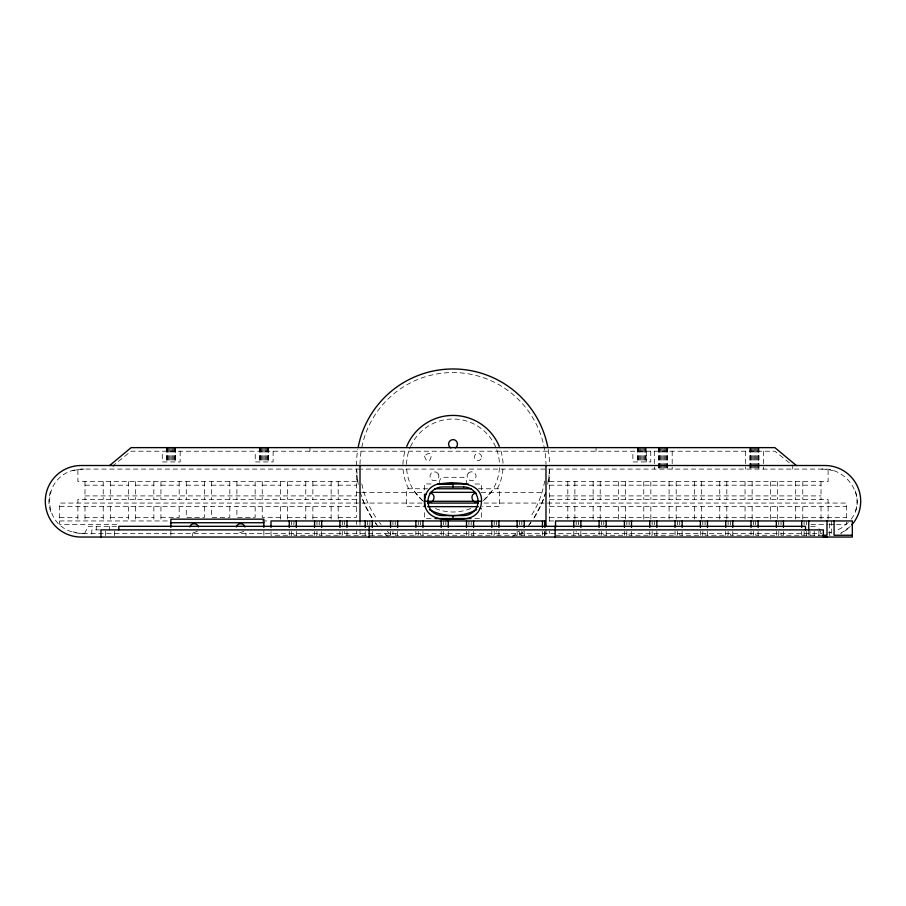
<?xml version="1.0" encoding="UTF-8"?>
<svg xmlns="http://www.w3.org/2000/svg" width="906" height="906" viewBox="0 0 906 906"><rect width="100%" height="100%" fill="white"/><g stroke="black" fill="none" stroke-linecap="round" stroke-linejoin="round"><path stroke-width="0.68" stroke-dasharray="4.53 3.4" d="M502.898 469.093L502.83 470.429A50.068 50.068 0 0 1 499.263 484.676L497.326 488.764M548.198 481.698A96.557 96.557 0 0 0 549.093 474.982L549.387 469.093M547.7 484.359L549.093 474.982M545.706 492.343L541.924 503.068L533.283 519.161A96.557 96.557 0 0 0 545.401 493.544M84.643 533.464L88.21 526.318L116.749 526.318M851.164 519.161C867.948 498.232 846.906 467.043 821.765 469.093L361.403 469.093M491.652 491.346L483.215 500.803M530.871 522.422L527.643 526.771A96.557 96.557 0 0 0 530.961 522.49M523.306 531.55L517.7 537.043M848.344 522.502L841.414 528.039L835.298 531.018M512.377 537.043L518.753 531.267M197.281 531.267L194.122 532.569L190.962 531.267M243.771 531.267L240.611 532.569L237.451 531.267M360.01 469.093L84.235 469.093C38.086 468.402 38.086 534.155 84.235 533.464L821.765 533.464M356.443 481.607L77.893 481.607L77.893 469.625M549.557 481.607L828.107 481.607L828.107 469.625M474.982 484.008L481.607 484.008L481.607 491.981M84.983 485.186L103.216 485.186M110.306 485.186L128.539 485.186M135.628 485.186L153.861 485.186M160.951 485.186L179.184 485.186M186.262 485.186L204.507 485.186M211.585 485.186L229.83 485.186M236.908 485.186L255.152 485.186M262.23 485.186L280.475 485.186M287.553 485.186L305.798 485.186M312.876 485.186L331.12 485.186M338.198 485.186L356.443 485.186M549.557 485.186L821.017 485.186M427.643 488.764L406.511 488.764L406.511 506.647L424.506 506.647M478.357 488.764L499.489 488.764L499.489 506.647L482.581 506.647M356.443 492.343L360.01 492.343M361.698 492.343L424.823 492.343M481.177 492.343L544.302 492.343M84.983 495.91L356.443 495.91M549.557 495.91L821.017 495.91M356.443 499.489L77.893 499.489L77.893 503.068M549.557 499.489L828.107 499.489L828.107 503.068M422.003 503.068L59.66 503.068L59.66 524.404L117.599 524.427M483.997 503.068L846.34 503.068L846.34 520.95M59.66 506.647L356.443 506.647M549.557 506.647L846.34 506.647M59.66 517.371L77.893 517.371M84.983 517.371L103.216 517.371M110.306 517.371L128.539 517.371M135.628 517.371L153.861 517.371M160.951 517.371L179.184 517.371L179.184 506.647M280.475 517.371L262.23 517.371L262.23 506.647M287.553 517.371L305.798 517.371M312.876 517.371L331.12 517.371M338.198 517.371L356.443 517.371L356.443 469.093M549.557 517.371L846.34 517.371M431.086 518.549L424.529 518.549L424.529 509.251M474.982 518.549L481.607 518.549L481.607 507.926M59.66 520.95L169.365 520.95M262.23 520.95L269.252 520.95M549.557 520.95L553.77 520.95M811.063 524.415L827.993 524.415M829.409 524.404L835.049 524.404M836.465 524.404L846.34 524.404L846.34 522.105M810.711 526.318L817.79 526.318M100.045 529.885L91.789 529.885L91.789 537.043M366.273 535.253L344.574 535.253L344.574 531.358M369.897 535.253L392.944 535.253L392.944 531.358M555.537 535.253L576.182 535.253L576.182 531.358M822.784 535.253L781.029 535.253L781.029 531.358M431.086 483.963L424.529 483.929L424.529 493.272M422.785 500.803L414.348 491.346M387.247 531.267L393.623 537.043M388.3 537.043L382.694 531.55M375.129 522.422L376.749 524.597M818.979 528.696L821.357 533.464M408.674 488.764L406.737 484.676A50.068 50.068 0 0 1 403.17 470.429L403.102 469.093M360.294 492.343L364.076 503.068L372.717 519.161A96.557 96.557 0 0 1 361.415 496.126M356.613 469.093L357.893 481.675M831.674 520.95L831.674 535.253L829.409 535.253L829.409 520.95M828.107 506.647L828.107 520.95M821.017 481.607L821.017 499.489M821.017 506.647L821.017 520.95M818.899 531.086L818.899 537.043M814.211 531.086L814.211 535.854M809.953 531.086L809.953 537.043M808.764 531.358L808.764 535.253M806.351 520.95L806.351 524.846M806.351 531.358L806.351 535.253M804.086 520.95L804.086 524.846M804.086 531.358L804.086 535.253M802.784 481.607L802.784 499.489M802.784 506.647L802.784 520.95M801.674 531.358L801.674 535.253M795.695 481.607L795.695 499.489M795.695 506.647L795.695 520.95M792.75 469.093L792.75 465.514L774.868 451.211L131.132 451.211L113.25 465.514L113.25 469.093M783.441 531.358L783.441 535.253M781.029 520.95L781.029 524.846M778.764 520.95L778.764 524.846M778.764 531.358L778.764 535.253L755.706 535.253L755.706 531.358M777.461 481.607L777.461 499.489M777.461 506.647L777.461 520.95M776.351 531.358L776.351 535.253M770.372 481.607L770.372 499.489M770.372 506.647L770.372 520.95M763.373 451.211L763.373 469.093M758.911 447.632L758.911 469.093M758.752 447.632L758.752 469.093M758.311 447.632L758.311 469.093M758.118 531.358L758.118 535.253M757.597 447.632L757.597 469.093M756.669 447.632L756.669 469.093M755.706 520.95L755.706 524.846M755.593 447.632L755.593 469.093M754.438 447.632L754.438 469.093M753.441 520.95L753.441 524.846M753.441 531.358L753.441 535.253L730.383 535.253L730.383 531.358M753.282 447.632L753.282 469.093M752.195 447.632L752.195 469.093M752.139 481.607L752.139 499.489M752.139 506.647L752.139 520.95M751.278 447.632L751.278 469.093M751.029 531.358L751.029 535.253M750.564 447.632L750.564 469.093M750.123 447.632L750.123 469.093M749.964 447.632L749.964 469.093M745.491 451.211L745.491 469.093M745.049 481.607L745.049 499.489M745.049 506.647L745.049 520.95M732.795 531.358L732.795 535.253M730.383 520.95L730.383 524.846M728.118 520.95L728.118 524.846M728.118 531.358L728.118 535.253L705.061 535.253L705.061 531.358M726.816 481.607L726.816 499.489M726.816 506.647L726.816 520.95M725.706 531.358L725.706 535.253M719.738 481.607L719.738 499.489M719.738 506.647L719.738 520.95M707.473 531.358L707.473 535.253M705.061 520.95L705.061 524.846M702.796 520.95L702.796 524.846M702.796 531.358L702.796 535.253L679.738 535.253L679.738 531.358M701.493 481.607L701.493 499.489M701.493 506.647L701.493 520.95M700.383 531.358L700.383 535.253M694.415 481.607L694.415 499.489M694.415 506.647L694.415 520.95M682.15 531.358L682.15 535.253M679.738 520.95L679.738 524.846M677.473 520.95L677.473 524.846M677.473 531.358L677.473 535.253L654.415 535.253L654.415 531.358M676.17 481.607L676.17 499.489M676.17 506.647L676.17 520.95M675.061 531.358L675.061 535.253M672.184 451.211L672.184 469.093M669.092 481.607L669.092 499.489M669.092 506.647L669.092 520.95M667.711 447.632L667.552 469.093M667.11 447.632L667.11 469.093M666.397 447.632L666.397 469.093M665.48 447.632L665.48 469.093M664.392 447.632L664.392 469.093M663.237 447.632L663.237 469.093M662.082 447.632L662.082 469.093M661.006 447.632L661.006 469.093M660.078 447.632L660.078 469.093M659.364 447.632L659.364 469.093M658.922 447.632L658.922 469.093M658.764 447.632L658.764 469.093M656.827 531.358L656.827 535.253M654.415 520.95L654.415 524.846M654.302 451.211L654.302 469.093M652.15 520.95L652.15 524.846M652.15 531.358L652.15 535.253L629.092 535.253L629.092 531.358M650.757 451.211L650.757 461.935L632.875 461.935L632.875 451.211M650.848 481.607L650.848 499.489M650.848 506.647L650.848 520.95M649.749 531.358L649.749 535.253M646.284 451.211L646.284 461.935M646.125 447.632L646.125 461.935M645.684 447.632L645.684 461.935M644.97 447.632L644.97 461.935M644.041 447.632L644.041 461.935M643.77 481.607L643.77 499.489M643.77 506.647L643.77 520.95M642.966 447.632L642.966 461.935M641.81 447.632L641.81 461.935M640.655 447.632L640.655 461.935M639.579 447.632L639.579 461.935M638.651 447.632L638.651 461.935M637.937 447.632L637.937 461.935M637.496 447.632L637.496 461.935M631.505 531.358L631.505 535.253M629.092 520.95L629.092 524.846M626.827 520.95L626.827 524.846M626.827 531.358L626.827 535.253L603.77 535.253L603.77 531.358M625.525 481.607L625.525 499.489M625.525 506.647L625.525 520.95M624.427 531.358L624.427 535.253M618.447 481.607L618.447 499.489M618.447 506.647L618.447 520.95M606.182 531.358L606.182 535.253M603.77 520.95L603.77 524.846M601.505 520.95L601.505 524.846M601.505 531.358L601.505 535.253L578.447 535.253L578.447 531.358M600.202 481.607L600.202 499.489M600.202 506.647L600.202 520.95M599.104 531.358L599.104 535.253M596.057 447.632L596.057 451.211M593.124 481.607L593.124 499.489M593.124 506.647L593.124 520.95M580.859 531.358L580.859 535.253M578.447 520.95L578.447 524.846M576.182 520.95L576.182 524.846M574.88 481.607L574.88 499.489M574.88 506.647L574.88 520.95M573.781 531.358L573.781 535.253M567.802 481.607L567.802 499.489M567.802 506.647L567.802 520.95M549.557 469.093L549.557 524.529M549.557 530.916L549.557 533.464M545.99 529.885L545.99 535.854M544.88 531.358L544.88 535.253L496.499 535.253L496.499 531.358M544.812 531.675L544.812 535.706M542.468 531.358L542.468 535.253M524.234 531.358L524.234 535.253M521.822 520.95L521.822 524.846M521.822 531.358L521.822 535.253M519.557 520.95L519.557 524.846M519.557 531.358L519.557 535.253M517.145 531.358L517.145 535.253M498.912 531.358L498.912 535.253M496.499 520.95L496.499 524.846M494.234 520.95L494.234 524.846M494.234 531.358L494.234 535.253L471.177 535.253L471.177 531.358M491.822 531.358L491.822 535.253M473.589 531.358L473.589 535.253M471.177 520.95L471.177 524.846M468.912 520.95L468.912 524.846M468.912 531.358L468.912 535.253L445.854 535.253L445.854 531.358M466.511 531.358L466.511 535.253M448.266 531.358L448.266 535.253M445.854 520.95L445.854 524.846M443.589 520.95L443.589 524.846M443.589 531.358L443.589 535.253L420.531 535.253L420.531 531.358M441.188 531.358L441.188 535.253M422.943 531.358L422.943 535.253M420.531 520.95L420.531 524.846M418.266 520.95L418.266 524.846M418.266 531.358L418.266 535.253L395.209 535.253L395.209 531.358M415.865 531.358L415.865 535.253M397.621 531.358L397.621 535.253M395.209 520.95L395.209 524.846M392.944 520.95L392.944 524.846M390.543 531.358L390.543 535.253M372.298 531.358L372.298 535.253M369.897 520.95L369.897 524.846M367.621 520.95L367.621 524.846M365.22 531.358L365.22 535.253M360.01 522.207L360.01 525.016M360.01 529.885L360.01 535.854M356.443 520.95L356.443 524.529M356.443 530.916L356.443 533.464M346.975 531.358L346.975 535.253M344.574 520.95L344.574 524.846M342.298 520.95L342.298 524.846M342.298 531.358L342.298 535.253L319.252 535.253L319.252 531.358M339.897 531.358L339.897 535.253M338.198 481.607L338.198 499.489M338.198 506.647L338.198 520.95M331.12 481.607L331.12 499.489M331.12 506.647L331.12 520.95M321.653 531.358L321.653 535.253M319.252 520.95L319.252 524.846M316.975 520.95L316.975 524.846M316.975 531.358L316.975 535.253L293.929 535.253L293.929 531.358M314.575 531.358L314.575 535.253M312.876 481.607L312.876 499.489M312.876 506.647L312.876 520.95M309.943 447.632L309.943 451.211M305.798 481.607L305.798 499.489M305.798 506.647L305.798 520.95M296.33 531.358L296.33 535.253M293.929 520.95L293.929 524.846M291.664 520.95L291.664 524.846M291.664 531.358L291.664 535.253L271.007 535.253L271.007 531.358M289.252 531.358L289.252 535.253M287.553 481.607L287.553 499.489M287.553 506.647L287.553 520.95M280.475 481.607L280.475 499.489M280.475 506.647L280.475 520.95M273.125 451.211L273.125 461.935L255.243 461.935L255.243 451.211M268.663 447.632L268.663 461.935M268.504 447.632L268.504 461.935M268.063 447.632L268.063 461.935M267.349 447.632L267.349 461.935M266.421 447.632L266.421 461.935M265.345 447.632L265.345 461.935M264.19 447.632L264.19 461.935M263.861 530.78L263.861 535.854M263.034 447.632L263.034 461.935M262.23 481.607L262.23 499.489M261.959 447.632L261.959 461.935M261.03 447.632L261.03 461.935M260.316 447.632L260.316 461.935M259.875 447.632L259.875 461.935M259.716 447.632L259.716 461.935M255.152 481.607L255.152 499.489M255.152 506.647L255.152 517.371L236.908 517.371L236.908 506.647M245.979 533.464L245.979 535.854M236.908 481.607L236.908 499.489M229.83 481.607L229.83 499.489M229.83 506.647L229.83 517.371L211.585 517.371L211.585 506.647M211.585 481.607L211.585 499.489M204.507 481.607L204.507 499.489M204.507 506.647L204.507 517.371L186.262 517.371L186.262 506.647M192.332 533.464L192.332 535.854M186.262 481.607L186.262 499.489M180.147 451.211L180.147 461.935L162.265 461.935L162.265 451.211M179.184 481.607L179.184 499.489M175.673 447.632L175.673 461.935M175.526 447.632L175.526 461.935M175.073 447.632L175.073 461.935M174.36 447.632L174.36 461.935M173.442 447.632L173.442 461.935M172.367 447.632L172.367 461.935M171.2 447.632L171.2 461.935M170.872 530.78L170.872 535.854M170.045 447.632L170.045 461.935M168.969 447.632L168.969 461.935M168.04 447.632L168.04 461.935M167.338 447.632L167.338 461.935M166.885 447.632L166.885 461.935M166.738 447.632L166.738 461.935M160.951 481.607L160.951 499.489M160.951 506.647L160.951 520.95M153.861 481.607L153.861 499.489M153.861 506.647L153.861 520.95M135.628 481.607L135.628 499.489M135.628 506.647L135.628 520.95M128.539 481.607L128.539 499.489M128.539 506.647L128.539 520.95M114.36 531.086L114.36 537.043M110.306 481.607L110.306 499.489M110.306 506.647L110.306 520.95M109.671 526.318L109.671 529.885M105.424 531.086L105.424 537.043M103.216 481.607L103.216 499.489M103.216 506.647L103.216 520.95M96.263 526.318L96.263 529.885M84.983 481.607L84.983 499.489M84.983 506.647L84.983 520.95M77.893 506.647L77.893 520.95M544.676 481.097A92.99 92.99 0 0 1 530.316 517.179M381.12 524.506A92.99 92.99 0 0 1 379.501 522.468M375.684 517.179A92.99 92.99 0 0 1 361.324 481.097M360.022 464.212A92.99 92.99 0 0 1 361.324 449.942M361.8 447.371A92.99 92.99 0 0 1 545.978 464.212M72.865 470.803A38.516 38.516 0 0 1 84.235 469.093M84.235 533.464A38.516 38.516 0 0 1 72.865 531.765M50.747 511.63A29.558 29.558 0 0 1 50.747 490.927M821.765 469.093A38.516 38.516 0 0 1 833.135 470.803M855.253 490.927A29.558 29.558 0 0 1 855.253 511.63M499.433 467.802A46.489 46.489 0 0 1 483.362 500.724M470.792 508.47A46.489 46.489 0 0 1 435.208 508.47M422.638 500.724A46.489 46.489 0 0 1 406.511 465.514M406.522 464.382A46.489 46.489 0 0 1 410.044 447.723M410.497 446.681A46.489 46.489 0 0 1 495.956 447.723M496.771 449.852A46.489 46.489 0 0 1 499.489 465.514M402.944 464.291A50.068 50.068 0 0 1 405.084 450.984M500.916 450.984A50.068 50.068 0 0 1 503.068 465.514M378.357 526.771A96.557 96.557 0 0 1 375.039 522.49M358.3 484.359A96.557 96.557 0 0 1 356.907 474.982M356.443 465.514A96.557 96.557 0 0 1 357.802 449.342M548.198 449.342A96.557 96.557 0 0 1 549.546 464.166M439.738 482.762A4.473 4.473 0 0 1 442.898 477.292L463.102 477.292A4.473 4.473 0 0 1 466.262 482.762M424.506 456.103C429.387 471.63 436.499 445.084 424.506 456.103M468.425 473.091L467.711 474.008A4.473 4.473 0 0 0 471.188 480.701A4.473 4.473 0 0 0 475.786 474.721A4.473 4.473 0 0 0 468.425 473.091M481.131 458.81L480.565 459.557A3.579 3.579 0 0 1 474.676 458.243A3.579 3.579 0 0 1 478.345 453.464A3.579 3.579 0 0 1 481.131 458.81M850.224 526.567L840.757 533.351A35.764 35.764 0 0 0 850.224 526.567M830.915 532.366L828.662 532.853A38.516 38.516 0 0 0 830.915 532.366M438.289 474.008L437.575 473.091A4.473 4.473 0 0 0 430.101 477.405L430.543 478.481A4.473 4.473 0 0 0 436.647 480.112A4.473 4.473 0 0 0 438.289 474.008"/><path stroke-width="1.36" d="M425.208 506.431L424.393 501.278L425.208 496.126M425.967 494.302C427.972 489.081 432.932 485.038 438.368 483.974C455.039 481.72 486.85 480.656 480.792 506.431L479.908 508.549M189.807 526.941C190.747 522.649 197.497 522.649 198.437 526.941M236.296 526.941C237.236 522.649 243.986 522.649 244.926 526.941M480.033 508.255C476.092 519.342 462.853 519.795 453 519.161C442.162 520.497 428.062 518.334 424.993 505.933M424.993 496.635L426.092 494.008M109.671 465.514L131.132 447.632L774.868 447.632L796.329 465.514M478.481 501.573C472.083 505.276 468.855 493.226 476.25 493.238M453 483.396L437.643 484.008L468.357 484.008M434.687 488.764L471.313 488.764M430.463 492.343L475.537 492.343M424.393 501.278L481.607 501.278M427.643 503.068L478.357 503.068M427.643 506.647L478.357 506.647M435.016 518.549L471.007 518.549M544.88 527.451L544.88 520.95L271.007 520.95L271.007 527.451M170.872 522.739L263.861 522.739M822.784 535.253L826.997 535.253L826.997 520.95M852.32 535.253L834.086 535.253L834.086 520.95M438.368 483.974L453 484.008L453 486.975M429.75 493.238C437.145 493.226 433.917 505.276 427.519 501.573M823.361 537.043L823.361 529.885L100.951 529.885L100.951 537.043M808.764 520.95L808.764 530.055M805.479 529.885L805.479 526.318L118.833 526.318L118.833 529.885M801.674 520.95L801.674 527.451M783.441 520.95L783.441 527.451M776.351 520.95L776.351 527.451M758.118 520.95L758.118 527.451M751.029 520.95L751.029 527.451M732.795 520.95L732.795 527.451M725.706 520.95L725.706 527.451M707.473 520.95L707.473 527.451M700.383 520.95L700.383 527.451M682.15 520.95L682.15 527.451M675.061 520.95L675.061 527.451M656.827 520.95L656.827 527.451M649.749 520.95L649.749 527.451M631.505 520.95L631.505 527.451M624.427 520.95L624.427 527.451M606.182 520.95L606.182 527.451M599.104 520.95L599.104 527.451M580.859 520.95L580.859 527.451M573.781 520.95L573.781 527.451M555.537 527.451L555.537 520.95L852.32 520.95L852.32 537.043L81.064 537.043A35.764 35.764 0 0 1 45.3 501.278A35.764 35.764 0 0 1 81.064 465.514L824.936 465.514A35.764 35.764 0 0 1 851.821 524.857M555.14 526.318L555.14 537.043M545.99 465.514L545.99 526.567M544.812 520.95L544.812 526.318M542.468 520.95L542.468 527.451M524.234 520.95L524.234 527.451M517.145 520.95L517.145 527.451M498.912 520.95L498.912 527.451M491.822 520.95L491.822 527.451M473.589 520.95L473.589 527.451M466.511 520.95L466.511 527.451M453 515.582L453 518.549M448.266 520.95L448.266 527.451M441.188 520.95L441.188 527.451M424.529 494.608L424.529 506.59M422.943 520.95L422.943 527.451M415.865 520.95L415.865 527.451M397.621 520.95L397.621 527.451M390.543 520.95L390.543 527.451M372.298 520.95L372.298 527.451M369.172 526.318L369.172 537.043M365.22 520.95L365.22 527.451M360.01 465.514L360.01 521.154M346.975 520.95L346.975 527.451M339.897 520.95L339.897 527.451M321.653 520.95L321.653 527.451M314.575 520.95L314.575 527.451M296.33 520.95L296.33 527.451M289.252 520.95L289.252 527.451M263.861 527.417L263.861 519.161L170.872 519.161L170.872 527.417M827.28 536.964A35.764 35.764 0 0 1 824.936 537.043M455.231 447.926A4.473 4.473 0 0 0 457.315 445.22C458.096 442.49 455.831 439.535 453 439.591A4.473 4.473 0 0 0 450.769 447.926M476.601 509.67A50.068 50.068 0 0 1 429.399 509.67M406.737 446.352A50.068 50.068 0 0 1 499.263 446.352M358.3 446.681A96.557 96.557 0 0 1 547.7 446.681M463.725 486.975L442.275 486.975A14.303 14.303 0 0 0 427.96 501.278A14.303 14.303 0 0 0 442.275 515.582L463.725 515.582A14.303 14.303 0 0 0 478.04 501.278A14.303 14.303 0 0 0 463.725 486.975"/></g></svg>
